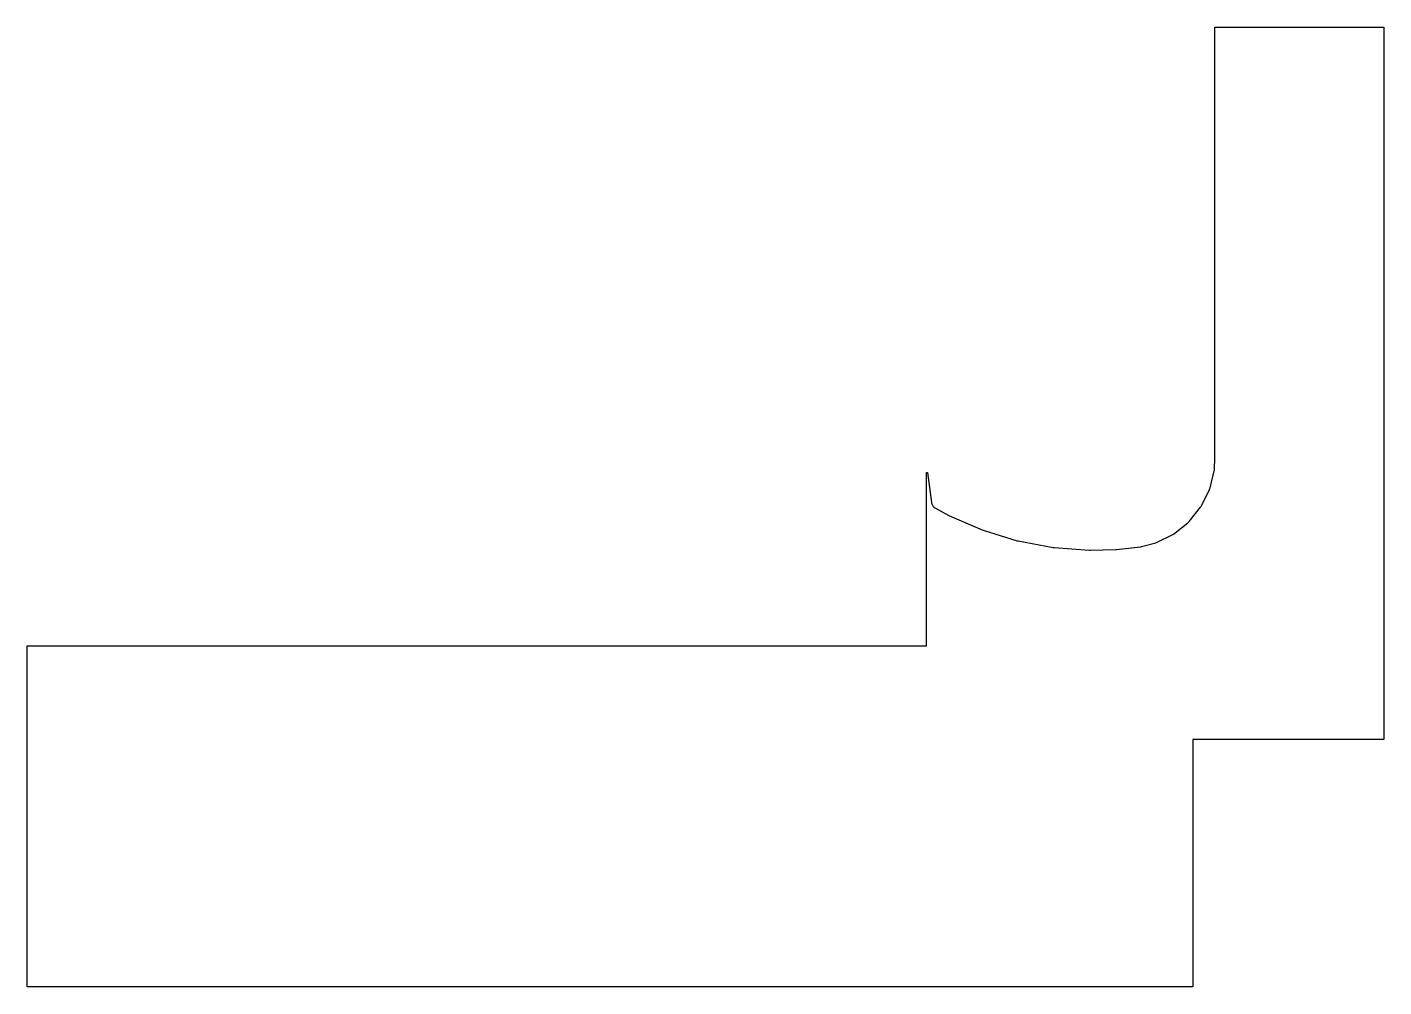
# Model space of a CAD drawing. Header units: millimetres. Extents: x 0 to 362, y 0 to 256.
import ezdxf

# ---------------------------------------------------------------- set-up
doc = ezdxf.new("R2010")
doc.units = ezdxf.units.MM

msp = doc.modelspace()

# ---------------------------------------------------------------- linework, layer by layer
msp.add_lwpolyline([(362, 256.06), (362, 66), (311, 66), (311.04, 65.93), (311.04, 65.93), (311.03, 65.93), (311.02, 65.92), (311.02, 65.92), (311.01, 65.92), (311.01, 65.92), (311.01, 65.92), (311.01, 65.92), (311.01, 65.92), (311, 65.91), (311, 65.91), (311, 0), (0, 0), (0, 91), (239.98, 91), (239.98, 137.2), (240.25, 137.22), (241.31, 129.2), (241.34, 129.02), (241.39, 128.84), (241.46, 128.66), (241.55, 128.49), (241.65, 128.33), (241.76, 128.18), (241.89, 128.04), (242.03, 127.91), (242.19, 127.8), (242.35, 127.7), (245.95, 125.78), (246.09, 125.71), (254.84, 121.9), (255.05, 121.82), (264.16, 119.03), (264.39, 118.98), (273.77, 117.24), (273.99, 117.21), (283.5, 116.53), (283.69, 116.53), (290.5, 116.71), (290.66, 116.72), (297.05, 117.41), (297.21, 117.43), (297.36, 117.47), (301.16, 118.5), (301.34, 118.55), (301.52, 118.63), (305.48, 120.57), (305.66, 120.67), (305.84, 120.8), (309.7, 123.84), (309.87, 123.98), (310.02, 124.15), (313.1, 127.96), (313.23, 128.14), (313.33, 128.33), (315.5, 132.74), (315.59, 132.95), (315.65, 133.15), (316.75, 137.68), (316.79, 137.9), (316.81, 138.11), (316.88, 141.06), (316.92, 141.06), (316.92, 142.75), (316.92, 142.85), (316.92, 142.85), (316.92, 185.06), (316.92, 256.06)], close=True)

doc.saveas('drawing.dxf')
